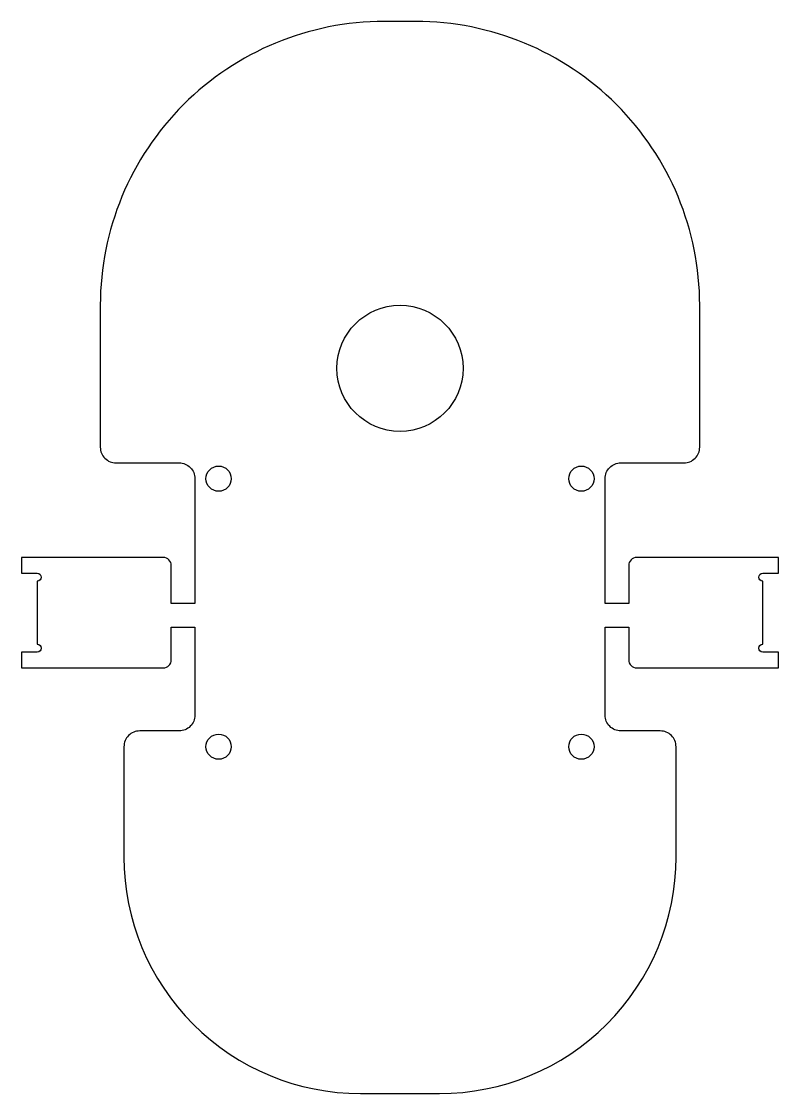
# Model space of a CAD drawing. Header units: millimetres. Extents: x -24 to 24, y -40.5 to 27.5.
import ezdxf

# ---------------------------------------------------------------- set-up
doc = ezdxf.new("R2010")
doc.units = ezdxf.units.MM
doc.layers.get('0').update_dxf_attribs({"linetype": 'CONTINUOUS'})

msp = doc.modelspace()

# ---------------------------------------------------------------- linework, layer by layer
msp.add_lwpolyline([(-13, -1.5), (-13, -9.412), (-14.5, -9.412), (-14.5, -7, 0.414214), (-15, -6.5), (-24, -6.5), (-24, -7.5), (-23, -7.5, -1), (-23, -8), (-23, -12, -1), (-23, -12.5), (-24, -12.5), (-24, -13.5), (-15, -13.5, 0.414214), (-14.5, -13), (-14.5, -10.912), (-13, -10.912), (-13, -16.5, -0.414214), (-14, -17.5), (-16.5, -17.5, 0.414214), (-17.5, -18.5), (-17.5, -25.5, 0.414214), (-2.5, -40.5), (2.5, -40.5, 0.414214), (17.5, -25.5), (17.5, -18.5, 0.414214), (16.5, -17.5), (14, -17.5, -0.414214), (13, -16.5), (13, -10.912), (14.5, -10.912), (14.5, -13, 0.414214), (15, -13.5), (24, -13.5), (24, -12.5), (23, -12.5, -1), (23, -12), (23, -8, -1), (23, -7.5), (24, -7.5), (24, -6.5), (15, -6.5, 0.414214), (14.5, -7), (14.5, -9.412), (13, -9.412), (13, -1.5, -0.414214), (14, -0.5), (18, -0.5, 0.414214), (19, 0.5), (19, 9.5, 0.414214), (1, 27.5), (-1, 27.5, 0.414214), (-19, 9.5), (-19, 0.5, 0.414214), (-18, -0.5), (-14, -0.5, -0.414214)], format="xyb", close=True)
for centre, radius in [((0, 5.5), 4), ((-11.5, -1.5), 0.8), ((11.5, -1.5), 0.8), ((-11.5, -18.5), 0.8), ((11.5, -18.5), 0.8)]:
    msp.add_circle(centre, radius)

doc.saveas('drawing.dxf')
